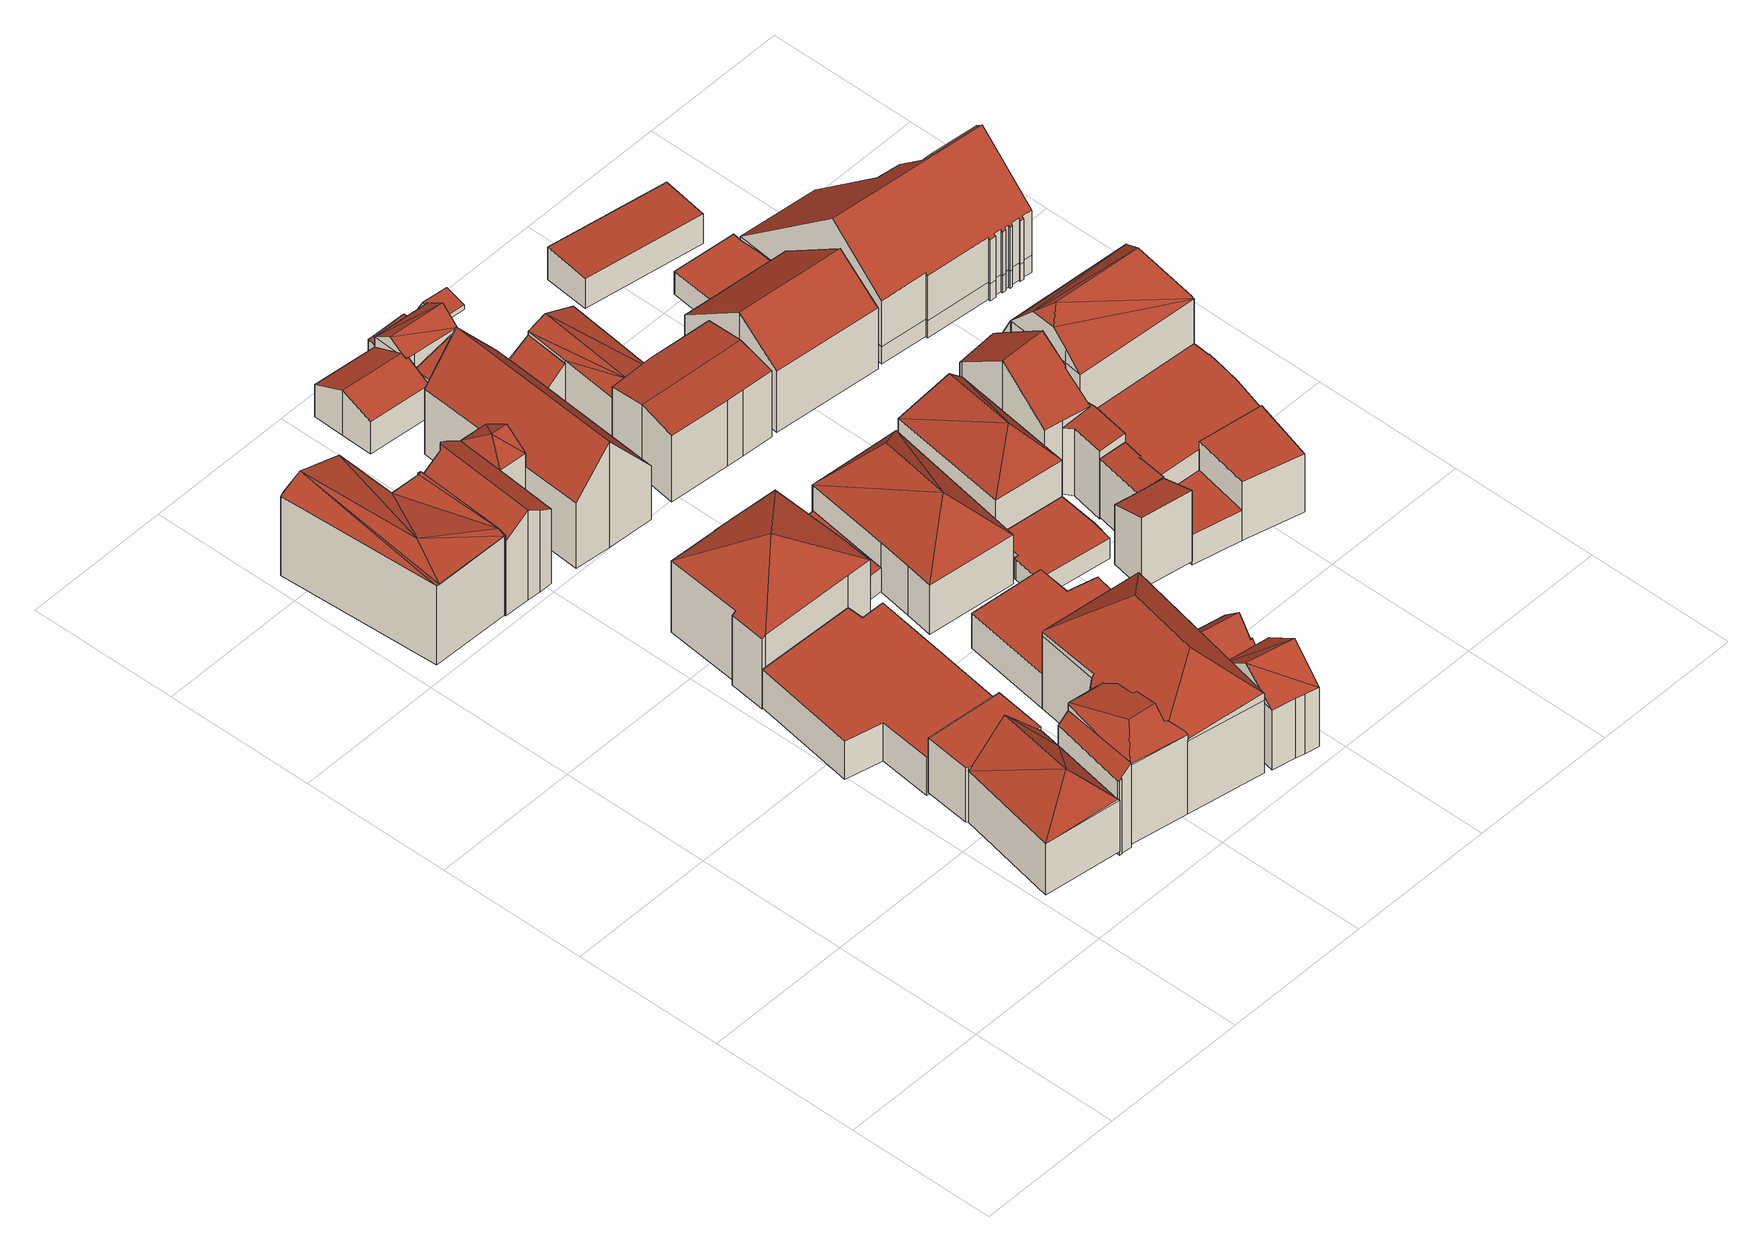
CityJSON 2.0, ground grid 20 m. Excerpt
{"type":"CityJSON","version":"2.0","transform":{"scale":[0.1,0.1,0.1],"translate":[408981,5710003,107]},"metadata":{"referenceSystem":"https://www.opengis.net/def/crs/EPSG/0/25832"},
"CityObjects":{
"building1":{"type":"Building","attributes":{"Gemeindeschluessel":"05978036","Geometrietyp2DReferenz":"3000","function":"31001_1100"},"children":["building1-1","building1-2","building1-3"]},
"building1-1":{"type":"BuildingPart","attributes":{"roofType":"2100","measuredHeight":3.88},"parents":["building1"],"geometry":[{"type":"MultiSurface","lod":"2","boundaries":[[[0,1,2,3]],[[1,4,5,2]],[[4,6,7,5]],[[4,1,0,8,6]],[[7,9,3,2,5]],[[8,9,7,6]],[[3,9,8,0]]],"semantics":{"surfaces":[{"type":"WallSurface"},{"type":"RoofSurface"},{"type":"GroundSurface"},{"type":"ClosureSurface"}],"values":[0,0,0,1,2,3,3]}}]},
"building1-2":{"type":"BuildingPart","attributes":{"roofType":"1000","measuredHeight":8.27},"parents":["building1"],"geometry":[{"type":"MultiSurface","lod":"2","boundaries":[[[10,11,12,13,14]],[[11,15,16,12]],[[15,17,18,16]],[[17,19,0,3,18]],[[20,19,17,15,11,10,21,22]],[[13,12,16,18,3,9]],[[8,0,19,20,23]],[[8,9,3,0]],[[14,21,10]],[[23,20,22]],[[14,13,9,8,23]],[[14,23,22,21]]],"semantics":{"surfaces":[{"type":"WallSurface"},{"type":"RoofSurface"},{"type":"GroundSurface"},{"type":"ClosureSurface"}],"values":[0,0,0,0,1,2,0,3,0,0,3,3]}}]},
"building1-3":{"type":"BuildingPart","attributes":{"roofType":"5000","measuredHeight":13.31},"parents":["building1"],"geometry":[{"type":"MultiSurface","lod":"2","boundaries":[[[24,25,26,27]],[[25,14,13,26]],[[28,29,30,7,6]],[[29,24,27,30]],[[31,32,25]],[[33,28,23,22]],[[32,28,33]],[[32,29,28]],[[31,29,32]],[[29,31,24]],[[14,32,33,21]],[[32,14,25]],[[25,24,31]],[[27,26,13,9,7,30]],[[9,13,14,23,8]],[[6,8,23,28]],[[6,7,9,8]],[[33,22,21]],[[21,22,23,14]]],"semantics":{"surfaces":[{"type":"WallSurface"},{"type":"RoofSurface"},{"type":"GroundSurface"},{"type":"ClosureSurface"}],"values":[0,0,0,0,1,1,1,1,1,1,1,1,0,2,3,0,3,0,3]}}]},
"building2":{"type":"Building","attributes":{"Gemeindeschluessel":"05978036","Geometrietyp2DReferenz":"3000","function":"31001_1100","roofType":"5000","measuredHeight":13.87},"geometry":[{"type":"MultiSurface","lod":"2","boundaries":[[[34,35,36,37]],[[35,38,39,36]],[[38,40,41,39]],[[40,42,43,41]],[[42,44,45,43]],[[44,46,47,45]],[[46,48,49,47]],[[48,50,51,49]],[[50,52,53,51]],[[52,54,55,53]],[[56,54,52]],[[57,54,56]],[[58,54,57]],[[42,57,44]],[[42,40,59,57]],[[46,50,48]],[[46,56,50]],[[44,56,46]],[[56,44,57]],[[58,57,59]],[[34,58,59]],[[59,60,35,34]],[[35,60,38]],[[38,60,59,40]],[[50,56,52]],[[54,58,34]],[[55,37,36,39,41,43,45,47,49,51,53]],[[37,55,54,58,34]]],"semantics":{"surfaces":[{"type":"WallSurface"},{"type":"RoofSurface"},{"type":"GroundSurface"}],"values":[0,0,0,0,0,0,0,0,0,0,1,1,1,1,1,1,1,1,1,1,1,1,0,0,0,0,2,0]}}]},
"building3":{"type":"Building","attributes":{"Gemeindeschluessel":"05978036","Geometrietyp2DReferenz":"3000","function":"31001_2000","roofType":"1000","measuredHeight":5.75},"geometry":[{"type":"MultiSurface","lod":"2","boundaries":[[[61,62,63,64]],[[62,65,66,63]],[[65,67,68,66]],[[67,69,70,68]],[[69,71,72,70]],[[71,73,74,72]],[[73,75,76,74]],[[75,77,78,76]],[[77,79,80,78]],[[79,61,64,80]],[[79,77,75,73,71,69,67,65,62,61]],[[64,63,66,68,70,72,74,76,78,80]]],"semantics":{"surfaces":[{"type":"WallSurface"},{"type":"RoofSurface"},{"type":"GroundSurface"}],"values":[0,0,0,0,0,0,0,0,0,0,1,2]}}]},
"building4":{"type":"Building","attributes":{"Gemeindeschluessel":"05978036","Geometrietyp2DReferenz":"3000","function":"31001_1100","roofType":"3100","measuredHeight":13.66},"geometry":[{"type":"MultiSurface","lod":"2","boundaries":[[[81,82,83,84]],[[82,85,86,83]],[[85,87,88,86]],[[87,89,90,88]],[[89,91,92,90]],[[91,93,94,92]],[[93,95,96,94]],[[95,97,98,96]],[[97,99,100,98]],[[99,101,102,100]],[[101,103,104,102]],[[103,81,84,104]],[[99,97,95,93,91]],[[91,89,87,85,82,81,103,101,99]],[[84,83,86,88,90,92,94,96,98,100,102,104]]],"semantics":{"surfaces":[{"type":"WallSurface"},{"type":"RoofSurface"},{"type":"GroundSurface"}],"values":[0,0,0,0,0,0,0,0,0,0,0,0,1,1,2]}}]},
"building5":{"type":"Building","attributes":{"Gemeindeschluessel":"05978036","Geometrietyp2DReferenz":"3000","function":"31001_2000","roofType":"3500","measuredHeight":15.17},"geometry":[{"type":"MultiSurface","lod":"2","boundaries":[[[105,106,107,108]],[[106,109,110,107]],[[109,111,112,110]],[[111,113,114,112]],[[113,115,116,114]],[[115,117,118,116]],[[117,119,120,118]],[[119,121,122,120]],[[121,123,124,122]],[[123,125,126,124]],[[125,127,128,126]],[[127,129,130,128]],[[129,131,132,130]],[[131,133,134,132]],[[133,105,108,134]],[[117,115,113,111,109,106,135]],[[125,123,121,119,117,135]],[[129,127,125,135]],[[106,105,133,131,129,135]],[[108,107,110,112,114,116,118,120,122,124,126,128,130,132,134]]],"semantics":{"surfaces":[{"type":"WallSurface"},{"type":"RoofSurface"},{"type":"GroundSurface"}],"values":[0,0,0,0,0,0,0,0,0,0,0,0,0,0,0,1,1,1,1,2]}}]},
"building6":{"type":"Building","attributes":{"Gemeindeschluessel":"05978036","Geometrietyp2DReferenz":"3000","function":"31001_2000"},"children":["building6-1","building6-2","building6-3","building6-4"]},
"building6-1":{"type":"BuildingPart","attributes":{"roofType":"5000","measuredHeight":17.89},"parents":["building6"],"geometry":[{"type":"MultiSurface","lod":"2","boundaries":[[[136,137,138,139]],[[137,140,141,138]],[[140,142,143,141]],[[142,144,145,146,143]],[[147,148,149,150,151]],[[148,152,153,149]],[[154,155,156,157,158]],[[159,160,161]],[[158,162,161,160,154]],[[159,163,164,165,137,136,166,167,168,169,170,155,154,160]],[[171,166,136]],[[137,165,140]],[[140,165,164,142]],[[142,164,163,144]],[[147,161,162,148]],[[148,162,158,157,152]],[[144,163,159,161,147]],[[152,157,156,172]],[[153,173,174,175,176,177,178,179,139,138,141,143,146,150,149]],[[173,153,152,172]],[[174,173,172,180]],[[175,174,180,181]],[[176,175,181,182]],[[177,176,182,183]],[[178,177,183,184]],[[179,178,184,171]],[[139,179,171,136]],[[151,145,144,147]],[[151,150,146,145]],[[172,156,155,180]],[[180,155,170,181]],[[181,170,169,182]],[[182,169,168,183]],[[183,168,167,184]],[[184,167,166,171]]],"semantics":{"surfaces":[{"type":"WallSurface"},{"type":"RoofSurface"},{"type":"GroundSurface"},{"type":"ClosureSurface"}],"values":[0,0,0,0,0,0,1,1,1,1,0,0,0,0,0,0,0,0,2,3,3,3,3,3,3,3,3,0,3,3,3,3,3,3,3]}}]},
"building6-2":{"type":"BuildingPart","attributes":{"roofType":"2100","measuredHeight":12.89},"parents":["building6"],"geometry":[{"type":"MultiSurface","lod":"2","boundaries":[[[185,186,187,188]],[[186,189,190,187]],[[189,191,192,190]],[[191,193,194,192]],[[193,195,194]],[[195,196,197,194]],[[196,198,199,197]],[[200,185,188,201,202]],[[200,203,198,196,195,193,191,189,186,185]],[[188,187,190,192,194,197,199,201]],[[202,203,200]],[[201,199,198,203,202]]],"semantics":{"surfaces":[{"type":"WallSurface"},{"type":"RoofSurface"},{"type":"GroundSurface"},{"type":"ClosureSurface"}],"values":[0,0,0,0,0,0,0,0,1,2,0,3]}}]},
"building6-3":{"type":"BuildingPart","attributes":{"roofType":"5000","measuredHeight":15.3},"parents":["building6"],"geometry":[{"type":"MultiSurface","lod":"2","boundaries":[[[204,202,201,153,152]],[[205,206,136,139,199,198]],[[207,208,205,203,202,209]],[[204,210,211,212,213,207,209]],[[214,215,216,206,208,207,213,217]],[[202,204,209]],[[206,205,208]],[[212,217,213]],[[153,201,199,139,179,178,177,176,175,174,173]],[[198,203,205]],[[199,201,202,203,198]],[[171,136,206,216,166]],[[171,179,139,136]],[[167,166,216,215]],[[184,178,179,171]],[[184,171,166,167]],[[168,167,215,214]],[[183,177,178,184]],[[183,184,167,168]],[[169,168,214,217]],[[182,176,177,183]],[[182,183,168,169]],[[212,170,169,217]],[[181,175,176,182]],[[181,182,169,170]],[[211,155,170,212]],[[180,174,175,181]],[[180,181,170,155]],[[210,156,155,211]],[[172,173,174,180]],[[172,180,155,156]],[[204,152,172,156,210]],[[152,153,173,172]]],"semantics":{"surfaces":[{"type":"WallSurface"},{"type":"RoofSurface"},{"type":"GroundSurface"},{"type":"ClosureSurface"}],"values":[0,0,1,1,1,0,0,0,2,0,3,0,3,0,3,3,0,3,3,0,3,3,0,3,3,0,3,3,0,3,3,0,3]}}]},
"building6-4":{"type":"BuildingPart","attributes":{"roofType":"1000","measuredHeight":5.3},"parents":["building6"],"geometry":[{"type":"MultiSurface","lod":"2","boundaries":[[[145,218,219,146]],[[218,220,221,219]],[[220,222,223,221]],[[222,224,225,223]],[[224,226,227,225]],[[226,228,229,227]],[[228,151,150,229]],[[151,228,226,224,222,220,218,145]],[[146,219,221,223,225,227,229,150]],[[146,150,151,145]]],"semantics":{"surfaces":[{"type":"WallSurface"},{"type":"RoofSurface"},{"type":"GroundSurface"},{"type":"ClosureSurface"}],"values":[0,0,0,0,0,0,0,1,2,3]}}]},
"building7":{"type":"Building","attributes":{"Gemeindeschluessel":"05978036","Geometrietyp2DReferenz":"3000","function":"31001_1100"},"children":["building7-1","building7-2"]},
"building7-1":{"type":"BuildingPart","attributes":{"roofType":"5000","measuredHeight":13.97},"parents":["building7"],"geometry":[{"type":"MultiSurface","lod":"2","boundaries":[[[230,85,231,232]],[[85,82,233,231]],[[82,81,234,233]],[[81,235,236,234]],[[235,237,238,239,236]],[[240,230,232,241,242]],[[81,82,85,243]],[[240,244,243]],[[240,243,85,230]],[[244,237,243]],[[237,235,81,243]],[[237,244,240]],[[232,231,233,234,236,239,241]],[[242,238,237,240]],[[242,241,239,238]]],"semantics":{"surfaces":[{"type":"WallSurface"},{"type":"RoofSurface"},{"type":"GroundSurface"},{"type":"ClosureSurface"}],"values":[0,0,0,0,0,0,1,1,1,1,1,0,2,0,3]}}]},
"building7-2":{"type":"BuildingPart","attributes":{"roofType":"3100","measuredHeight":16.11},"parents":["building7"],"geometry":[{"type":"MultiSurface","lod":"2","boundaries":[[[238,245,246,239]],[[245,247,248,246]],[[247,249,250,248]],[[249,251,252,250]],[[251,253,254,252]],[[253,255,256,254]],[[255,257,258,256]],[[257,259,260,258]],[[259,261,262,260]],[[261,263,264,262]],[[263,265,266,264]],[[265,267,232,266]],[[267,242,241,232]],[[263,261,259,257,255,253,251,249]],[[249,247,245,238,242,267,265,263]],[[241,239,246,248,250,252,254,256,258,260,262,264,266,232]],[[239,241,242,238]]],"semantics":{"surfaces":[{"type":"WallSurface"},{"type":"RoofSurface"},{"type":"GroundSurface"},{"type":"ClosureSurface"}],"values":[0,0,0,0,0,0,0,0,0,0,0,0,0,1,1,2,3]}}]},
"building8":{"type":"Building","attributes":{"Gemeindeschluessel":"05978036","Geometrietyp2DReferenz":"3000","function":"31001_1000"},"children":["building8-1","building8-2"]},
"building8-1":{"type":"BuildingPart","attributes":{"roofType":"5000","measuredHeight":12.76},"parents":["building8"],"geometry":[{"type":"MultiSurface","lod":"2","boundaries":[[[268,269,270,271]],[[269,272,273,270]],[[272,274,275,273]],[[274,276,277,278,275]],[[279,280,281,282,283]],[[280,268,271,281]],[[280,284,285]],[[280,285,272,269,268]],[[284,279,276,274]],[[274,285,284]],[[279,284,280]],[[272,285,274]],[[271,270,273,275,278,282,281]],[[283,277,276,279]],[[283,282,278,277]]],"semantics":{"surfaces":[{"type":"WallSurface"},{"type":"RoofSurface"},{"type":"GroundSurface"},{"type":"ClosureSurface"}],"values":[0,0,0,0,0,0,1,1,1,1,0,0,2,0,3]}}]},
"building8-2":{"type":"BuildingPart","attributes":{"roofType":"3100","measuredHeight":8.51},"parents":["building8"],"geometry":[{"type":"MultiSurface","lod":"2","boundaries":[[[286,287,288,289]],[[287,290,291,288]],[[290,292,293,291]],[[292,283,282,293]],[[277,294,295,278]],[[294,296,297,295]],[[296,298,299,297]],[[298,300,301,299]],[[300,302,303,301]],[[302,304,305,303]],[[304,306,307,305]],[[306,308,309,307]],[[308,310,311,309]],[[310,286,289,311]],[[306,304,302,300,298]],[[298,296,294,277,283,292,290,287,286,310,308,306]],[[289,288,291,293,282,278,295,297,299,301,303,305,307,309,311]],[[277,278,282,283]]],"semantics":{"surfaces":[{"type":"WallSurface"},{"type":"RoofSurface"},{"type":"GroundSurface"},{"type":"ClosureSurface"}],"values":[0,0,0,0,0,0,0,0,0,0,0,0,0,0,1,1,2,3]}}]},
"building9":{"type":"Building","attributes":{"Gemeindeschluessel":"05978036","Geometrietyp2DReferenz":"3000","function":"31001_2000","roofType":"1000","measuredHeight":3.61},"geometry":[{"type":"MultiSurface","lod":"2","boundaries":[[[312,313,314,315]],[[313,316,317,314]],[[316,318,319,317]],[[318,312,315,319]],[[318,316,313,312]],[[315,314,317,319]]],"semantics":{"surfaces":[{"type":"WallSurface"},{"type":"RoofSurface"},{"type":"GroundSurface"}],"values":[0,0,0,0,1,2]}}]},
"building10":{"type":"Building","attributes":{"Gemeindeschluessel":"05978036","Geometrietyp2DReferenz":"3000","function":"31001_1100","roofType":"3100","measuredHeight":6.92},"geometry":[{"type":"MultiSurface","lod":"2","boundaries":[[[320,321,322,323]],[[321,324,325,322]],[[324,326,327,325]],[[326,328,329,327]],[[328,330,331,329]],[[330,332,333,331]],[[332,334,335,333]],[[334,320,323,335]],[[330,328,326,324,321,320]],[[320,334,332,330]],[[323,322,325,327,329,331,333,335]]],"semantics":{"surfaces":[{"type":"WallSurface"},{"type":"RoofSurface"},{"type":"GroundSurface"}],"values":[0,0,0,0,0,0,0,0,1,1,2]}}]},
"building11":{"type":"Building","attributes":{"Gemeindeschluessel":"05978036","Geometrietyp2DReferenz":"3000","function":"31001_2000","roofType":"3200","measuredHeight":14.09},"geometry":[{"type":"MultiSurface","lod":"2","boundaries":[[[336,337,338,339]],[[337,340,341,338]],[[340,342,343,341]],[[342,344,345,343]],[[344,346,347,345]],[[346,348,349,347]],[[348,336,339,349]],[[344,342,350]],[[348,346,351]],[[342,351,350]],[[351,342,340,337,336,348]],[[351,344,350]],[[344,351,346]],[[339,338,341,343,345,347,349]]],"semantics":{"surfaces":[{"type":"WallSurface"},{"type":"RoofSurface"},{"type":"GroundSurface"}],"values":[0,0,0,0,0,0,0,1,1,1,1,1,1,2]}}]},
"building12":{"type":"Building","attributes":{"Gemeindeschluessel":"05978036","Geometrietyp2DReferenz":"3000","function":"31001_1100","roofType":"2100","measuredHeight":4.89},"geometry":[{"type":"MultiSurface","lod":"2","boundaries":[[[352,353,354,355]],[[353,356,357,354]],[[356,358,359,357]],[[358,360,361,359]],[[360,362,363,361]],[[362,364,365,363]],[[364,366,367,365]],[[366,368,369,367]],[[368,352,355,369]],[[368,366,364,362,360,358,356,353,352]],[[355,354,357,359,361,363,365,367,369]]],"semantics":{"surfaces":[{"type":"WallSurface"},{"type":"RoofSurface"},{"type":"GroundSurface"}],"values":[0,0,0,0,0,0,0,0,0,1,2]}}]},
"building13":{"type":"Building","attributes":{"Gemeindeschluessel":"05978036","Geometrietyp2DReferenz":"3000","function":"31001_1100","roofType":"2100","measuredHeight":5.45},"geometry":[{"type":"MultiSurface","lod":"2","boundaries":[[[353,370,371,372]],[[370,373,374,371]],[[373,375,376,374]],[[375,377,378,376]],[[377,356,379,378]],[[356,353,372,379]],[[356,377,375,373,370,353]],[[372,371,374,376,378,379]]],"semantics":{"surfaces":[{"type":"WallSurface"},{"type":"RoofSurface"},{"type":"GroundSurface"}],"values":[0,0,0,0,0,0,1,2]}}]},
"building14":{"type":"Building","attributes":{"Gemeindeschluessel":"05978036","Geometrietyp2DReferenz":"3000","function":"31001_1100","roofType":"2100","measuredHeight":7.67},"geometry":[{"type":"MultiSurface","lod":"2","boundaries":[[[380,381,382,383]],[[381,384,385,382]],[[384,386,387,385]],[[386,388,389,387]],[[388,380,383,389]],[[388,386,384,381,380]],[[383,382,385,387,389]]],"semantics":{"surfaces":[{"type":"WallSurface"},{"type":"RoofSurface"},{"type":"GroundSurface"}],"values":[0,0,0,0,0,1,2]}}]},
"building15":{"type":"Building","attributes":{"Gemeindeschluessel":"05978036","Geometrietyp2DReferenz":"3000","function":"31001_1100","roofType":"5000","measuredHeight":8.18},"geometry":[{"type":"MultiSurface","lod":"2","boundaries":[[[390,391,392,335]],[[391,393,394,392]],[[393,395,396,394]],[[395,397,398,396]],[[397,399,400,398]],[[399,401,325,400]],[[401,402,322,325]],[[402,390,335,322]],[[390,403,395,393,391]],[[390,404,403]],[[397,403,404]],[[404,402,401,399,397]],[[395,403,397]],[[402,404,390]],[[335,392,394,396,398,400,325,322]]],"semantics":{"surfaces":[{"type":"WallSurface"},{"type":"RoofSurface"},{"type":"GroundSurface"}],"values":[0,0,0,0,0,0,0,0,1,1,1,1,0,0,2]}}]},
"building16":{"type":"Building","attributes":{"Gemeindeschluessel":"05978036","Geometrietyp2DReferenz":"3000","function":"31001_1100","roofType":"5000","measuredHeight":2.23},"geometry":[{"type":"MultiSurface","lod":"2","boundaries":[[[405,406,407,408]],[[406,409,410,407]],[[409,411,412,410]],[[411,413,414,412]],[[413,415,416,414]],[[415,405,408,416]],[[415,417,418]],[[413,417,415]],[[417,413,411]],[[418,417,409,406]],[[405,418,406]],[[418,405,415]],[[409,417,411]],[[408,407,410,412,414,416]]],"semantics":{"surfaces":[{"type":"WallSurface"},{"type":"RoofSurface"},{"type":"GroundSurface"}],"values":[0,0,0,0,0,0,1,1,1,1,1,1,0,2]}}]},
"building17":{"type":"Building","attributes":{"Gemeindeschluessel":"05978036","Geometrietyp2DReferenz":"3000","function":"31001_2000","roofType":"1000","measuredHeight":3.06},"geometry":[{"type":"MultiSurface","lod":"2","boundaries":[[[419,420,421,422]],[[420,423,424,421]],[[423,425,426,424]],[[425,427,428,426]],[[427,429,430,428]],[[429,431,432,430]],[[431,433,434,432]],[[433,435,436,434]],[[435,419,422,436]],[[435,433,431,429,427,425,423,420,419]],[[422,421,424,426,428,430,432,434,436]]],"semantics":{"surfaces":[{"type":"WallSurface"},{"type":"RoofSurface"},{"type":"GroundSurface"}],"values":[0,0,0,0,0,0,0,0,0,1,2]}}]},
"building18":{"type":"Building","attributes":{"Gemeindeschluessel":"05978036","Geometrietyp2DReferenz":"3000","function":"31001_2460","roofType":"2100","measuredHeight":2.69},"geometry":[{"type":"MultiSurface","lod":"2","boundaries":[[[437,438,439,440]],[[438,441,442,439]],[[441,443,444,442]],[[443,445,446,444]],[[445,437,440,446]],[[445,443,441,438,437]],[[440,439,442,444,446]]],"semantics":{"surfaces":[{"type":"WallSurface"},{"type":"RoofSurface"},{"type":"GroundSurface"}],"values":[0,0,0,0,0,1,2]}}]},
"building19":{"type":"Building","attributes":{"Gemeindeschluessel":"05978036","Geometrietyp2DReferenz":"3000","function":"31001_1100"},"children":["building19-1","building19-2"]},
"building19-1":{"type":"BuildingPart","attributes":{"roofType":"3100","measuredHeight":11.04},"parents":["building19"],"geometry":[{"type":"MultiSurface","lod":"2","boundaries":[[[447,448,449,450]],[[448,451,452,449]],[[451,453,454,452]],[[453,455,456,454]],[[455,457,458,456]],[[457,459,460,458]],[[459,461,462,460]],[[461,463,464,465,462]],[[466,447,450,467,468]],[[461,459,457,455,453,451]],[[451,448,447,466,463,461]],[[450,449,452,454,456,458,460,462,465,467]],[[466,468,469,464,463]],[[468,467,465,464]],[[468,464,469]]],"semantics":{"surfaces":[{"type":"WallSurface"},{"type":"RoofSurface"},{"type":"GroundSurface"},{"type":"ClosureSurface"}],"values":[0,0,0,0,0,0,0,0,0,1,1,2,0,3,3]}}]},
"building19-2":{"type":"BuildingPart","attributes":{"roofType":"5000","measuredHeight":9.71},"parents":["building19"],"geometry":[{"type":"MultiSurface","lod":"2","boundaries":[[[464,470,471,465]],[[470,472,473,471]],[[472,474,475,473]],[[474,468,467,475]],[[472,469,476]],[[470,469,472]],[[469,470,464]],[[476,468,474]],[[468,476,469]],[[474,472,476]],[[465,471,473,475,467]],[[465,467,468,464]],[[464,468,469]]],"semantics":{"surfaces":[{"type":"WallSurface"},{"type":"RoofSurface"},{"type":"GroundSurface"},{"type":"ClosureSurface"}],"values":[0,0,0,0,1,1,1,1,1,0,2,3,3]}}]},
"building20":{"type":"Building","attributes":{"Gemeindeschluessel":"05978036","Geometrietyp2DReferenz":"3000","function":"31001_2000","roofType":"2100","measuredHeight":10.92},"geometry":[{"type":"MultiSurface","lod":"2","boundaries":[[[477,478,479,480]],[[478,481,482,479]],[[481,483,484,482]],[[483,485,486,484]],[[485,477,480,486]],[[485,483,481,478,477]],[[480,479,482,484,486]]],"semantics":{"surfaces":[{"type":"WallSurface"},{"type":"RoofSurface"},{"type":"GroundSurface"}],"values":[0,0,0,0,0,1,2]}}]},
"building21":{"type":"Building","attributes":{"Gemeindeschluessel":"05978036","Geometrietyp2DReferenz":"3000","function":"31001_2000","roofType":"3200","measuredHeight":15.02},"geometry":[{"type":"MultiSurface","lod":"2","boundaries":[[[487,488,489,490]],[[488,491,492,489]],[[491,493,494,492]],[[493,495,496,494]],[[495,497,498,496]],[[497,499,500,498]],[[499,487,490,500]],[[493,491,488,487,501]],[[499,497,502]],[[487,502,501]],[[502,487,499]],[[502,493,501]],[[493,502,497,495]],[[490,489,492,494,496,498,500]]],"semantics":{"surfaces":[{"type":"WallSurface"},{"type":"RoofSurface"},{"type":"GroundSurface"}],"values":[0,0,0,0,0,0,0,1,1,1,1,1,1,2]}}]},
"building22":{"type":"Building","attributes":{"Gemeindeschluessel":"05978036","Geometrietyp2DReferenz":"3000","function":"31001_2460","roofType":"5000","measuredHeight":3.35},"geometry":[{"type":"MultiSurface","lod":"2","boundaries":[[[503,504,505,506]],[[504,507,508,505]],[[507,509,510,508]],[[509,503,506,510]],[[511,512,509,507]],[[511,507,504]],[[512,511,504,503]],[[512,503,509]],[[506,505,508,510]]],"semantics":{"surfaces":[{"type":"WallSurface"},{"type":"RoofSurface"},{"type":"GroundSurface"}],"values":[0,0,0,0,1,0,1,1,2]}}]},
"building23":{"type":"Building","attributes":{"Gemeindeschluessel":"05978036","Geometrietyp2DReferenz":"3000","function":"31001_2000","roofType":"2100","measuredHeight":9.3},"geometry":[{"type":"MultiSurface","lod":"2","boundaries":[[[513,514,482,484]],[[514,515,516,482]],[[515,517,518,516]],[[517,519,520,518]],[[519,521,522,520]],[[521,513,484,522]],[[521,519,517,515,514,513]],[[484,482,516,518,520,522]]],"semantics":{"surfaces":[{"type":"WallSurface"},{"type":"RoofSurface"},{"type":"GroundSurface"}],"values":[0,0,0,0,0,0,1,2]}}]},
"building24":{"type":"Building","attributes":{"Gemeindeschluessel":"05978036","Geometrietyp2DReferenz":"3000","function":"31001_2000"},"children":["building24-1","building24-2"]},
"building24-1":{"type":"BuildingPart","attributes":{"roofType":"3100","measuredHeight":16.56},"parents":["building24"],"geometry":[{"type":"MultiSurface","lod":"2","boundaries":[[[523,524,525,526,527]],[[524,528,529,525]],[[528,530,531,529]],[[530,532,533,531]],[[532,534,535,533]],[[534,536,537,535]],[[536,538,539,537]],[[538,540,541,539]],[[540,542,543,544,541]],[[540,538,536,534,532,530,528]],[[528,524,523,545,546,542,540]],[[547,526,525,529,531,533,535,537,539,541,544,548]],[[527,545,523]],[[527,526,547,545]],[[549,543,542,546]],[[549,548,544,543]],[[545,549,546]],[[545,547,548,549]]],"semantics":{"surfaces":[{"type":"WallSurface"},{"type":"RoofSurface"},{"type":"GroundSurface"},{"type":"ClosureSurface"}],"values":[0,0,0,0,0,0,0,0,0,1,1,2,0,3,0,3,0,3]}}]},
"building24-2":{"type":"BuildingPart","attributes":{"roofType":"2100","measuredHeight":10.91},"parents":["building24"],"geometry":[{"type":"MultiSurface","lod":"2","boundaries":[[[550,551,552,553]],[[551,527,526,552]],[[543,554,555,544]],[[554,556,557,555]],[[556,558,559,557]],[[558,550,553,559]],[[558,556,554,543,549,545,527,551,550]],[[553,552,526,547,548,544,555,557,559]],[[547,526,527,545]],[[549,548,547,545]],[[544,548,549,543]]],"semantics":{"surfaces":[{"type":"WallSurface"},{"type":"RoofSurface"},{"type":"GroundSurface"},{"type":"ClosureSurface"}],"values":[0,0,0,0,0,0,1,2,3,3,3]}}]},
"building25":{"type":"Building","attributes":{"Gemeindeschluessel":"05978036","Geometrietyp2DReferenz":"3000","function":"31001_1100"},"children":["building25-1","building25-2"]},
"building25-1":{"type":"BuildingPart","attributes":{"roofType":"3100","measuredHeight":13.82},"parents":["building25"],"geometry":[{"type":"MultiSurface","lod":"2","boundaries":[[[560,561,562,563]],[[561,564,565,566,562]],[[567,568,569,570,571]],[[568,572,573,569]],[[572,574,575,573]],[[574,560,563,575]],[[568,567,564,561,560]],[[560,574,572,568]],[[563,562,566,570,569,573,575]],[[567,571,565,564]],[[571,570,566,565]]],"semantics":{"surfaces":[{"type":"WallSurface"},{"type":"RoofSurface"},{"type":"GroundSurface"},{"type":"ClosureSurface"}],"values":[0,0,0,0,0,0,1,1,2,0,3]}}]},
"building25-2":{"type":"BuildingPart","attributes":{"roofType":"1000","measuredHeight":3.45},"parents":["building25"],"geometry":[{"type":"MultiSurface","lod":"2","boundaries":[[[576,577,578,579]],[[577,580,581,578]],[[580,582,583,581]],[[582,571,570,583]],[[565,576,579,566]],[[565,571,582,580,577,576]],[[579,578,581,583,570,566]],[[566,570,571,565]]],"semantics":{"surfaces":[{"type":"WallSurface"},{"type":"RoofSurface"},{"type":"GroundSurface"},{"type":"ClosureSurface"}],"values":[0,0,0,0,0,1,2,3]}}]},
"building26":{"type":"Building","attributes":{"Gemeindeschluessel":"05978036","Geometrietyp2DReferenz":"3000","function":"31001_2000"},"children":["building26-1","building26-2","building26-3","building26-4","building26-5"]},
"building26-1":{"type":"BuildingPart","attributes":{"roofType":"1000","measuredHeight":7.63},"parents":["building26"],"geometry":[{"type":"MultiSurface","lod":"2","boundaries":[[[584,585,586,587]],[[585,588,589,586]],[[588,590,591,589]],[[592,593,594,595]],[[593,596,597,594]],[[596,598,599,597]],[[598,600,601,599]],[[600,602,603,601]],[[602,604,605,603]],[[604,606,607,605]],[[608,609,610,611,612]],[[609,584,587,610]],[[609,608,613,606,604,602,600,598,596,593,592,590,588,585,584]],[[587,586,589,591,595,594,597,599,601,603,605,607,614,611,610]],[[595,591,590,592]],[[614,607,606,613,615]],[[612,615,613,608]],[[612,611,614,615]]],"semantics":{"surfaces":[{"type":"WallSurface"},{"type":"RoofSurface"},{"type":"GroundSurface"},{"type":"ClosureSurface"}],"values":[0,0,0,0,0,0,0,0,0,0,0,0,1,2,3,3,0,3]}}]},
"building26-2":{"type":"BuildingPart","attributes":{"roofType":"2100","measuredHeight":14.51},"parents":["building26"],"geometry":[{"type":"MultiSurface","lod":"2","boundaries":[[[616,538,617,618,619]],[[538,620,621,617]],[[620,622,623,621]],[[622,620,538,616]],[[618,617,621,623]],[[619,622,616]],[[619,618,623,622]]],"semantics":{"surfaces":[{"type":"WallSurface"},{"type":"RoofSurface"},{"type":"GroundSurface"},{"type":"ClosureSurface"}],"values":[0,0,0,1,2,0,3]}}]},
"building26-3":{"type":"BuildingPart","attributes":{"roofType":"9999","measuredHeight":20.07},"parents":["building26"],"geometry":[{"type":"MultiSurface","lod":"2","boundaries":[[[624,625,626,591,590]],[[625,619,618,626]],[[622,627,628,623]],[[627,629,592,595,628]],[[630,631,632,633]],[[634,635,636]],[[637,630,633,635]],[[629,637,635,634]],[[634,638,624,629]],[[636,635,633]],[[636,633,632,622]],[[622,619,636]],[[627,631,630,637,629]],[[622,632,631,627]],[[624,638,625]],[[625,638,634,636,619]],[[591,626,618,623,628,595]],[[622,623,618,619]],[[590,592,629,624]],[[590,591,595,592]]],"semantics":{"surfaces":[{"type":"WallSurface"},{"type":"RoofSurface"},{"type":"GroundSurface"},{"type":"ClosureSurface"}],"values":[0,0,0,0,1,1,1,1,1,1,1,1,0,0,0,0,2,3,0,3]}}]},
"building26-4":{"type":"BuildingPart","attributes":{"roofType":"1000","measuredHeight":8.83},"parents":["building26"],"geometry":[{"type":"MultiSurface","lod":"2","boundaries":[[[639,640,641,607,606]],[[640,642,643,644,641]],[[645,642,640,639]],[[607,641,644,614]],[[615,643,642,645,613]],[[615,614,644,643]],[[606,613,645,639]],[[606,607,614,615,613]]],"semantics":{"surfaces":[{"type":"WallSurface"},{"type":"RoofSurface"},{"type":"GroundSurface"},{"type":"ClosureSurface"}],"values":[0,0,1,2,0,3,0,3]}}]},
"building26-5":{"type":"BuildingPart","attributes":{"roofType":"1000","measuredHeight":4.53},"parents":["building26"],"geometry":[{"type":"MultiSurface","lod":"2","boundaries":[[[643,646,647,644]],[[646,648,649,647]],[[648,612,611,649]],[[612,648,646,643,615]],[[614,644,647,649,611]],[[644,614,615,643]],[[614,611,612,615]]],"semantics":{"surfaces":[{"type":"WallSurface"},{"type":"RoofSurface"},{"type":"GroundSurface"},{"type":"ClosureSurface"}],"values":[0,0,0,1,2,3,3]}}]},
"building27":{"type":"Building","attributes":{"Gemeindeschluessel":"05978036","Geometrietyp2DReferenz":"3000","function":"31001_1100","roofType":"2100","measuredHeight":4.99},"geometry":[{"type":"MultiSurface","lod":"2","boundaries":[[[650,651,652,653]],[[651,654,655,652]],[[654,656,657,655]],[[656,650,653,657]],[[656,654,651,650]],[[653,652,655,657]]],"semantics":{"surfaces":[{"type":"WallSurface"},{"type":"RoofSurface"},{"type":"GroundSurface"}],"values":[0,0,0,0,1,2]}}]},
"building28":{"type":"Building","attributes":{"Gemeindeschluessel":"05978036","Geometrietyp2DReferenz":"3000","function":"31001_2000","roofType":"5000","measuredHeight":16.49},"geometry":[{"type":"MultiSurface","lod":"2","boundaries":[[[658,659,660,661]],[[659,662,663,660]],[[662,664,665,663]],[[664,666,667,665]],[[666,668,669,667]],[[668,670,671,669]],[[670,672,673,671]],[[672,674,675,673]],[[674,676,677,675]],[[676,678,679,677]],[[678,680,681,679]],[[680,682,683,681]],[[682,684,685,683]],[[684,686,687,685]],[[686,688,689,687]],[[688,690,691,689]],[[690,692,693,691]],[[692,694,695,693]],[[694,696,697,695]],[[696,698,699,697]],[[698,700,701,699]],[[700,702,703,701]],[[702,704,705,703]],[[704,706,707,705]],[[706,708,709,707]],[[708,710,711,709]],[[710,712,713,711]],[[712,658,661,713]],[[714,715,716,717,718,719,720,666,664,721]],[[722,723,724,725,726,727,728,729,730,731,732,733,734,735,736,737,738,714,721,739,740,741]],[[658,741,740,659]],[[712,722,741,658]],[[659,740,739,662]],[[662,739,721,664]],[[680,738,737,682]],[[678,715,714,738,680]],[[682,737,736,684]],[[684,736,735,686]],[[686,735,734,688]],[[688,734,733,690]],[[690,733,732,692]],[[692,732,731,694]],[[694,731,730,696]],[[696,730,729,698]],[[698,729,728,700]],[[700,728,727,702]],[[702,727,726,704]],[[704,726,725,706]],[[706,725,724,708]],[[708,724,723,710]],[[710,723,722,712]],[[666,720,668]],[[668,720,719,670]],[[670,719,718,672]],[[672,718,717,674]],[[674,717,716,676]],[[676,716,715,678]],[[661,660,663,665,667,669,671,673,675,677,679,681,683,685,687,689,691,693,695,697,699,701,703,705,707,709,711,713]]],"semantics":{"surfaces":[{"type":"WallSurface"},{"type":"RoofSurface"},{"type":"GroundSurface"}],"values":[0,0,0,0,0,0,0,0,0,0,0,0,0,0,0,0,0,0,0,0,0,0,0,0,0,0,0,0,1,1,0,0,0,0,0,0,0,0,0,0,0,0,0,0,0,0,0,0,0,0,0,0,0,0,0,0,0,2]}}]}
},
"vertices":[
[321,208,71],[335,206,61],[335,206,32],[321,208,32],[328,161,61],[328,161,32],[314,163,71],[314,163,32],[319,193,71],[319,193,32],
[219,209,115],[217,211,115],[217,211,32],[219,209,32],[219,209,110],[224,272,115],[224,272,32],[328,262,115],[328,262,32],[321,208,115],[319,193,115],[224,208,115],[314,194,115],[319,193,110],
[296,56,110],[192,71,110],[192,71,32],[296,56,32],[314,163,110],[296,59,110],[296,59,32],[294,57,113],[252,95,165],[269,201,165],
[18,807,144],[7,1026,144],[7,1026,23],[18,807,23],[12,1026,144],[12,1026,23],[96,1022,144],[96,1022,23],[97,1022,144],[97,1022,23],[92,940,144],[92,940,23],[133,938,144],[133,938,23],[134,940,144],[134,940,23],[138,939,144],[138,939,23],[126,804,144],[126,804,23],[125,804,144],[125,804,23],[127,815,147],[45,860,162],[23,807,143],[37,1025,162],[12,1026,148],
[338,265,86],[333,264,86],[333,264,28],[338,265,28],[222,273,86],[222,273,28],[230,344,86],[230,344,28],[181,356,86],[181,356,28],[203,497,86],[203,497,28],[337,492,86],[337,492,28],[336,470,86],[336,470,28],[368,469,86],[368,469,28],[360,415,86],[360,415,28],
[209,945,135],[208,937,135],[208,937,21],[209,945,21],[204,882,135],[204,882,21],[197,801,135],[197,801,21],[179,801,146],[179,801,21],[161,802,158],[161,802,21],[126,804,134],[126,804,21],[138,939,135],[138,939,21],[169,938,155],[169,938,21],[173,942,158],[173,942,21],[179,947,154],[179,947,21],[189,947,148],[189,947,21],
[214,546,135],[225,650,135],[225,650,26],[214,546,26],[292,646,135],[292,646,26],[292,647,134],[292,647,26],[339,644,134],[339,644,26],[338,643,135],[338,643,26],[382,640,135],[382,640,26],[376,523,133],[376,523,26],[375,523,134],[375,523,26],[374,515,134],[374,515,26],[371,490,135],[371,490,26],[337,492,135],[337,492,26],[209,497,135],[209,497,26],[203,497,132],[203,497,26],[209,546,132],[209,546,26],[297,569,178],
[377,154,137],[380,176,137],[380,176,26],[377,154,26],[391,183,137],[391,183,26],[395,183,137],[395,183,26],[408,271,137],[408,271,79],[408,271,26],[543,252,137],[496,25,137],[496,25,26],[543,252,26],[543,252,79],[393,44,137],[393,44,26],[452,94,205],[382,64,156],[393,48,144],[393,44,140],[494,25,150],[410,271,144],[472,193,205],[543,252,148],[496,25,148],[408,271,143],[395,183,147],[391,183,143],[377,152,138],[385,140,146],[381,114,147],[386,113,151],[378,65,153],[377,152,137],[393,48,137],[393,48,26],[382,64,26],[378,65,26],[386,113,26],[381,114,26],[385,140,26],[377,152,26],[382,64,137],[378,65,137],[386,113,137],[381,114,137],[385,140,137],
[313,55,155],[299,57,142],[299,57,26],[313,55,26],[299,56,142],[299,56,26],[296,56,139],[296,56,26],[296,59,139],[296,59,26],[296,59,138],[314,163,141],[314,163,26],[328,161,155],[328,161,26],[314,59,155],[314,59,26],[314,59,147],[320,104,155],
[393,44,147],[328,161,165],[377,154,166],[343,86,180],[329,161,166],[316,59,149],[393,48,150],[382,64,164],[378,65,164],[381,81,180],[381,114,173],[385,140,168],[377,152,166],[386,113,173],
[426,391,79],[426,391,26],[427,391,79],[427,391,26],[527,381,79],[527,381,26],[521,337,79],[521,337,26],[560,327,79],[560,327,26],[544,251,79],[544,251,26],
[241,879,135],[204,882,17],[241,879,17],[208,937,17],[209,945,17],[210,945,135],[210,945,17],[247,942,135],[247,942,117],[247,942,17],[242,879,135],[242,879,17],[242,879,117],[223,912,157],[245,910,157],
[248,942,118],[248,942,17],[256,1040,117],[256,1040,17],[304,1037,178],[304,1037,17],[318,1036,160],[318,1036,17],[351,1033,118],[351,1033,17],[366,1032,99],[366,1032,17],[366,1028,98],[366,1028,17],[367,969,91],[367,969,17],[346,789,99],[346,789,17],[284,794,178],[284,794,17],[235,799,117],[235,799,17],[241,879,116],
[545,10,120],[534,13,120],[534,13,29],[545,10,29],[503,20,120],[503,20,29],[519,109,120],[519,109,29],[525,108,120],[525,108,45],[525,108,29],[585,98,120],[564,6,120],[564,6,29],[585,98,29],[585,98,46],[575,52,156],[511,66,156],
[595,132,89],[588,98,47],[588,98,29],[595,132,29],[587,99,47],[587,99,29],[585,99,48],[585,99,29],[527,121,60],[527,121,29],[517,122,59],[517,122,29],[526,166,114],[526,166,29],[532,192,89],[532,192,29],[557,187,89],[557,187,29],[601,177,90],[601,177,29],[596,152,114],[596,152,29],[592,132,89],[592,132,29],[593,132,89],[593,132,29],
[376,523,63],[382,640,63],[382,640,27],[376,523,27],[440,636,63],[440,636,27],[424,522,63],[424,522,27],
[311,1124,75],[311,1117,72],[311,1117,6],[311,1124,6],[314,1117,72],[314,1117,6],[310,1082,55],[310,1082,6],[225,1091,55],[225,1091,6],[226,1133,75],[226,1133,6],[227,1175,55],[227,1175,6],[314,1166,55],[314,1166,6],
[417,477,101],[424,522,101],[424,522,26],[417,477,26],[440,636,101],[440,636,26],[440,638,101],[440,638,26],[564,627,101],[564,627,26],[530,424,101],[530,424,26],[411,439,101],[411,439,26],[493,577,167],[478,480,167],
[318,1036,47],[320,1056,47],[320,1056,20],[318,1036,20],[352,1052,58],[352,1052,20],[381,1048,68],[381,1048,20],[379,1025,68],[379,1025,20],[377,1026,68],[377,1026,20],[366,1028,64],[366,1028,20],[366,1032,64],[366,1032,20],[351,1033,58],[351,1033,20],
[324,1116,46],[324,1116,14],[320,1056,14],[385,1109,68],[385,1109,14],[382,1056,68],[382,1056,14],[381,1048,69],[381,1048,14],[352,1052,14],
[372,964,83],[377,1026,83],[377,1026,27],[372,964,27],[379,1025,85],[379,1025,27],[404,1022,103],[404,1022,27],[398,962,103],[398,962,27],
[314,1166,70],[340,1164,70],[340,1164,6],[388,1159,70],[388,1159,6],[392,1159,70],[392,1159,6],[385,1109,70],[385,1109,6],[324,1116,70],[324,1116,6],[314,1117,70],[311,1117,70],[389,1134,88],[312,1141,88],
[381,1048,31],[382,1056,31],[382,1056,26],[381,1048,26],[415,1049,31],[415,1049,26],[413,1020,31],[413,1020,26],[404,1022,31],[404,1022,26],[379,1025,31],[379,1025,26],[414,1035,48],[391,1039,48],
[528,386,59],[530,395,59],[530,395,28],[528,386,28],[535,424,59],[535,424,28],[536,428,59],[536,428,28],[541,427,59],[541,427,28],[547,465,59],[547,465,28],[641,453,59],[641,453,28],[634,399,59],[634,399,28],[628,371,59],[628,371,28],
[333,1166,28],[338,1197,28],[338,1197,6],[333,1166,6],[345,1196,29],[345,1196,6],[390,1192,32],[390,1192,6],[389,1161,33],[389,1161,6],
[535,876,125],[536,876,125],[536,876,24],[535,876,24],[530,824,134],[530,824,24],[524,773,125],[524,773,24],[481,776,125],[481,776,24],[458,778,125],[458,778,24],[376,786,125],[376,786,24],[383,836,134],[383,836,24],[389,885,125],[389,885,108],[389,885,24],[451,885,124],[451,885,24],[451,885,108],[412,885,121],
[398,962,108],[398,962,24],[404,1022,108],[404,1022,24],[466,1012,108],[466,1012,24],[427,1018,121],
[617,314,136],[626,362,118],[626,362,27],[617,314,27],[657,356,118],[657,356,27],[692,350,118],[692,350,27],[685,302,136],[685,302,27],
[570,629,114],[601,626,114],[601,626,25],[570,629,25],[628,623,114],[628,623,25],[664,620,114],[664,620,25],[645,482,114],[645,482,25],[641,453,114],[641,453,25],[547,465,114],[547,465,25],[612,592,176],[599,493,176],
[453,1160,21],[406,1165,21],[406,1165,14],[453,1160,14],[409,1192,21],[409,1192,14],[456,1187,21],[456,1187,14],[407,1179,47],[441,1175,47],
[692,350,120],[657,356,116],[669,423,116],[669,423,27],[704,417,120],[704,417,27],[699,390,120],[699,390,27],[697,390,120],[697,390,27],
[670,479,136],[645,482,138],[645,482,24],[670,479,24],[670,479,125],[655,553,190],[655,553,24],[664,620,137],[664,620,24],[664,624,134],[664,624,24],[726,631,128],[726,631,24],[726,626,132],[726,626,24],[725,616,140],[725,616,24],[719,552,190],[719,552,24],[716,515,162],[716,515,132],[716,515,24],[710,474,132],[714,515,162],[710,474,24],[714,515,24],[714,515,132],
[669,423,127],[677,467,127],[677,467,24],[669,423,24],[713,491,132],[713,491,24],[713,469,133],[713,469,24],[704,417,133],[704,417,24],
[541,836,160],[550,924,91],[550,924,22],[541,836,22],[609,918,91],[609,918,57],[609,918,22],[697,909,91],[688,821,160],[688,821,22],[697,909,22],[697,909,57],[681,759,115],[681,759,22],[534,775,115],[534,775,22],
[618,1001,57],[704,992,57],[704,992,22],[618,1001,22],[702,978,57],[702,978,22],[702,952,57],[702,952,22],
[699,390,99],[704,417,99],[704,417,22],[699,390,22],[713,469,99],[713,469,22],[713,491,99],[713,491,22],[883,478,99],[881,455,99],[881,455,22],[883,478,22],[882,455,99],[882,455,22],[877,428,99],[877,428,22],[872,404,99],[872,404,22],[856,350,99],[856,350,22],[854,350,99],[854,350,22],[852,351,99],[852,351,22],[694,369,99],[697,390,99],[697,390,22],[694,369,22],[694,369,68],[765,364,99],[765,364,22],[765,364,68],
[724,603,168],[725,616,22],[724,603,22],[724,603,167],[899,600,143],[899,600,22],[897,590,167],[897,590,22],
[713,491,167],[716,515,167],[716,515,22],[884,491,167],[884,491,22],[883,478,167],[883,481,169],[884,491,170],[897,589,167],[859,538,223],[717,534,209],[736,548,223],[720,567,209],[883,479,167],[716,515,190],
[852,351,111],[828,266,111],[828,266,22],[750,287,111],[750,287,68],[750,287,22],[765,364,111],
[685,302,68],[685,302,22],[692,350,68],[692,350,22],
[547,1068,53],[553,1128,58],[553,1128,8],[547,1068,8],[714,1099,58],[714,1099,8],[708,1040,53],[708,1040,8],
[753,751,48],[753,754,48],[753,754,22],[753,751,22],[689,761,48],[689,761,22],[713,990,48],[713,990,22],[821,978,48],[821,978,22],[809,875,48],[809,875,22],[840,871,48],[840,871,22],[836,841,48],[836,841,22],[835,833,48],[835,833,22],[849,832,48],[849,832,22],[914,825,48],[914,825,22],[904,735,48],[904,735,22],[890,737,48],[890,737,22],[890,734,48],[890,734,22],[885,735,48],[885,735,22],[886,737,48],[886,737,22],[874,738,48],[874,738,22],[873,736,48],[873,736,22],[870,736,48],[870,736,22],[870,739,48],[870,739,22],[864,739,48],[864,739,22],[864,737,48],[864,737,22],[859,737,48],[859,737,22],[859,740,48],[859,740,22],[849,741,48],[849,741,22],[849,738,48],[849,738,22],[841,739,48],[841,739,22],[841,742,48],[841,742,22],[913,816,187],[914,825,180],[849,832,180],[835,833,180],[836,841,172],[840,871,144],[809,875,144],[697,840,187],[841,742,117],[841,739,115],[849,738,115],[849,741,117],[859,740,117],[859,737,115],[864,737,115],[864,739,117],[870,739,117],[870,736,115],[873,736,115],[874,738,117],[886,737,117],[885,735,115],[890,734,115],[890,737,117],[904,735,117],[689,761,119],[753,754,119],[753,751,117]
]}
